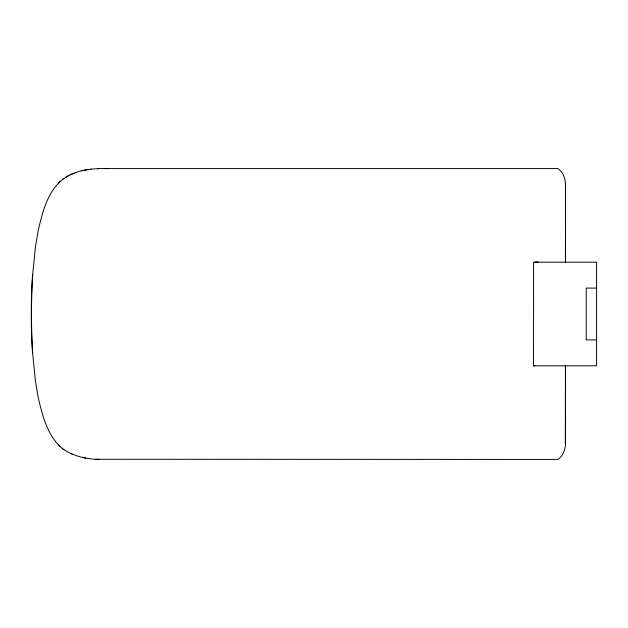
<?xml version="1.0" encoding="UTF-8"?>
<svg xmlns="http://www.w3.org/2000/svg" width="628" height="628" viewBox="0 0 628 628"><rect width="100%" height="100%" fill="white"/><g stroke="black" fill="none" stroke-linecap="round" stroke-linejoin="round"><path stroke-width="0.94" d="M533.533 365.81L533.604 262.19L596.6 262.19L596.6 365.81L533.533 365.81L534.734 365.81M565.443 365.779L565.388 443.925L565.514 365.779M565.49 262.229L565.514 184.075C565.318 178.148 562.963 171.868 557.797 168.563L99.091 168.563L91.005 169.136M32.648 274.766L35.404 247.087L38.284 230.131C42.688 211.573 47.806 190.386 63.938 178.399M565.514 443.925C565.318 449.852 562.971 456.132 557.797 459.437L95.864 459.264M58.647 182.866L59.738 181.79M62.981 179.027L68.711 175.612M91.138 169.12C82.441 170.149 73.766 172.488 66.183 176.963M70.132 174.851L74.206 173.179M81.907 170.761L88.038 169.56M97.803 168.634L99.091 168.563M104.805 168.571L108.306 168.563M565.514 184.075L565.428 262.229M535.606 262.19L537.898 262.19L534.75 262.19M596.6 288.095L586.238 288.095L586.238 339.905L596.6 339.905M98.973 459.437C86.397 459.076 73.437 456.281 62.981 448.973C47.665 436.641 42.571 416.16 38.284 397.869L35.404 380.913L32.648 353.234M82.763 457.459L85.604 458.079M71.043 453.604L72.047 454.044M62.981 448.973L63.938 449.601M58.647 445.134L59.738 446.21M32.727 353.148A147.085 34.359 -90 0 1 32.735 274.86M32.515 353.391A147.085 34.595 -90 0 1 32.523 274.617"/></g></svg>
